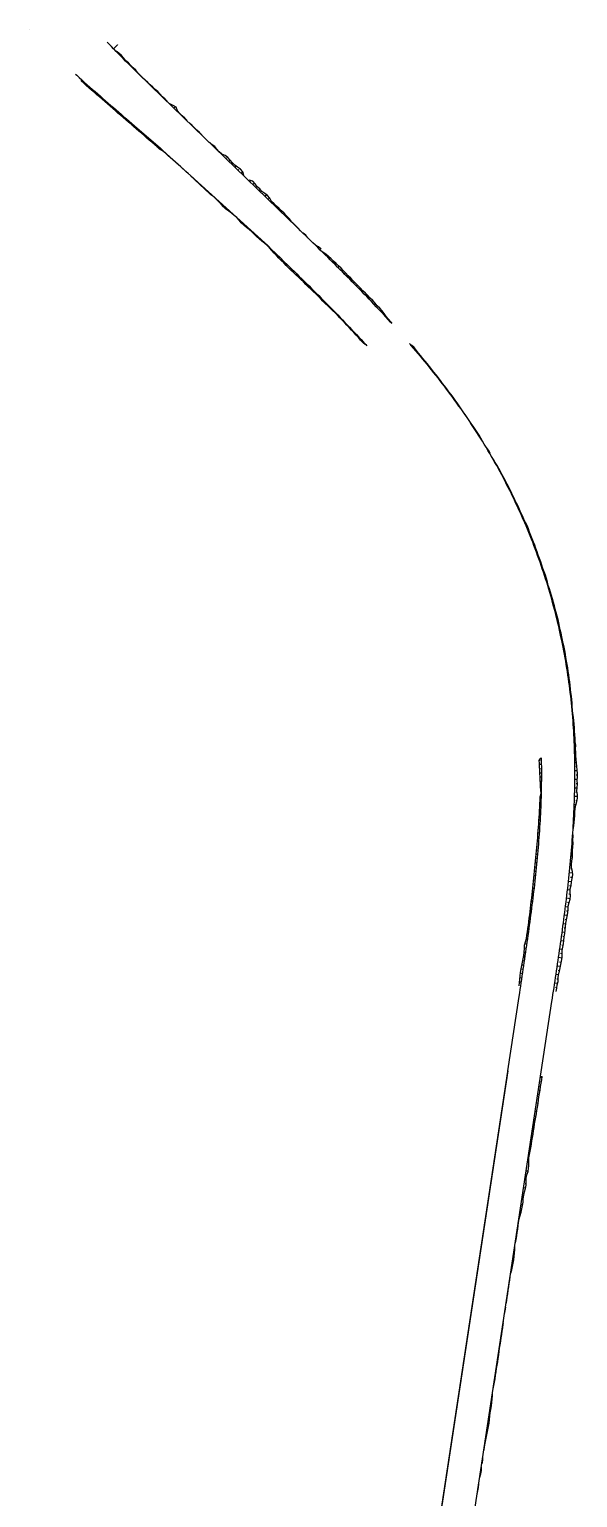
# Model space of a CAD drawing. Header units: metres. Extents: x 288738 to 324331, y 7399322 to 7465117.
# Drawn here: x 295948 to 296267, y 7457441 to 7458295 of the extents above; entities that cross this region are included whole.
import ezdxf

# ---------------------------------------------------------------- set-up
doc = ezdxf.new("R2010")
doc.units = ezdxf.units.M
doc.header["$LTSCALE"] = 10
for name, color, linetype in [('F-HZ-ATERRO-TALUDE', 110, 'Continuous'), ('F-HZ-MUROS', 210, 'Continuous'), ('F-HZ-PIANO-CORTE', 10, 'Continuous'), ('F-HZ-TALUDE', 2, 'Continuous')]:
    doc.layers.add(name, color=color, linetype=linetype)

msp = doc.modelspace()

# ---------------------------------------------------------------- linework, layer by layer
at = {"layer": 'F-HZ-ATERRO-TALUDE', "linetype": 'Continuous', "lineweight": -3}
for p, q in [((295997.248, 7458283.957), (295999.579, 7458286.229)), ((296030.61, 7458251.138), (296030.781, 7458251.315)), ((296032.342, 7458249.461), (296033.129, 7458250.274)), ((296033.997, 7458247.859), (296034.151, 7458248.018)), ((296035.767, 7458246.147), (296035.876, 7458246.261)), ((296037.562, 7458244.41), (296037.648, 7458244.498)), ((296039.357, 7458242.672), (296039.524, 7458242.844)), ((296053.727, 7458228.764), (296053.878, 7458228.92)), ((296055.516, 7458227.032), (296055.666, 7458227.187)), ((296057.303, 7458225.303), (296057.471, 7458225.476)), ((296059.092, 7458223.572), (296059.128, 7458223.609)), ((296060.84, 7458221.88), (296061.241, 7458222.294)), ((296062.582, 7458220.193), (296062.98, 7458220.604)), ((296064.364, 7458218.469), (296065.054, 7458219.182)), ((296066.155, 7458216.735), (296066.448, 7458217.038)), ((296067.948, 7458215.001), (296068.641, 7458215.717)), ((296069.721, 7458213.284), (296070.199, 7458213.778)), ((296071.492, 7458211.571), (296072.313, 7458212.419)), ((296076.609, 7458206.618), (296076.919, 7458206.939)), ((296078.302, 7458204.98), (296079.171, 7458205.878)), ((296080.079, 7458203.259), (296080.389, 7458203.579)), ((296081.872, 7458201.524), (296082.518, 7458202.192)), ((296083.659, 7458199.794), (296083.965, 7458200.11)), ((296085.432, 7458198.079), (296086.317, 7458198.993)), ((296087.207, 7458196.36), (296087.616, 7458196.783)), ((296088.942, 7458194.682), (296089.33, 7458195.084)), ((296090.737, 7458192.944), (296090.956, 7458193.17)), ((296092.533, 7458191.206), (296093.02, 7458191.71)), ((296094.327, 7458189.47), (296094.551, 7458189.701)), ((296096.121, 7458187.733), (296096.601, 7458188.229)), ((296097.912, 7458186), (296098.091, 7458186.185)), ((296099.707, 7458184.263), (296099.999, 7458184.565)), ((296108.669, 7458175.574), (296108.747, 7458175.654)), ((296115.797, 7458168.64), (296115.949, 7458168.796)), ((296229.806, 7457580.578), (296230.438, 7457580.482)), ((296230.18, 7457583.044), (296230.413, 7457583.008)), ((296230.554, 7457585.508), (296230.823, 7457585.467)), ((296228.682, 7457573.184), (296228.802, 7457573.165)), ((296229.056, 7457575.644), (296229.531, 7457575.572)), ((296229.431, 7457578.113), (296229.716, 7457578.069)), ((296224.93, 7457548.483), (296224.963, 7457548.477)), ((296225.305, 7457550.951), (296225.466, 7457550.927)), ((296216.673, 7457494.13), (296216.936, 7457494.09)), ((296217.048, 7457496.601), (296217.52, 7457496.529)), ((296217.423, 7457499.068), (296217.598, 7457499.042)), ((296217.797, 7457501.527), (296217.898, 7457501.512)), ((296215.548, 7457486.722), (296216.097, 7457486.639)), ((296215.923, 7457489.191), (296216.142, 7457489.158)), ((296216.298, 7457491.66), (296216.755, 7457491.59)), ((296214.047, 7457476.844), (296214.415, 7457476.788)), ((296214.422, 7457479.31), (296214.685, 7457479.27)), ((296214.797, 7457481.781), (296215.393, 7457481.69)), ((296215.172, 7457484.252), (296215.485, 7457484.205)), ((296212.922, 7457469.437), (296212.984, 7457469.427)), ((296213.297, 7457471.908), (296213.427, 7457471.889)), ((296213.672, 7457474.378), (296213.771, 7457474.363)), ((296211.796, 7457462.028), (296212.046, 7457461.99)), ((296212.171, 7457464.495), (296212.233, 7457464.485)), ((296209.168, 7457444.728), (296209.191, 7457444.725)), ((296209.544, 7457447.199), (296209.634, 7457447.186))]:
    msp.add_line(p, q, dxfattribs=at)
at = {"layer": 'F-HZ-MUROS', "linetype": 'Continuous', "lineweight": -3, "const_width": 0.5}
msp.add_lwpolyline([(296133.666, 7457077.554), (296226.621, 7457689.448)], dxfattribs=at)
at = {"layer": 'F-HZ-MUROS', "linetype": 'Continuous', "lineweight": -3}
msp.add_lwpolyline([(296133.962, 7457077.509), (296226.917, 7457689.403)], dxfattribs=at)
at = {"layer": 'F-HZ-PIANO-CORTE'}
for p, q in [((295948.205, 7458295.28, 663.112), (295948.17, 7458295.25, 663.081)), ((295948.205, 7458295.28), (295948.17, 7458295.25)), ((295999.128, 7458282.036), (295999.257, 7458282.162)), ((296001.025, 7458280.421), (296001.179, 7458280.574)), ((296002.631, 7458278.494), (296002.892, 7458278.755)), ((296004.493, 7458276.825), (296004.591, 7458276.924)), ((296006.159, 7458274.968), (296006.447, 7458275.258)), ((296008.041, 7458273.318), (296008.149, 7458273.427)), ((296009.712, 7458271.453), (296009.909, 7458271.652)), ((295979.219, 7458264.504), (295979.721, 7458264.996)), ((295979.219, 7458264.504), (295979.721, 7458264.996)), ((295981.076, 7458262.83), (295981.328, 7458263.079)), ((295981.076, 7458262.83), (295981.328, 7458263.079)), ((296011.54, 7458269.752), (296011.588, 7458269.8)), ((296013.278, 7458267.954), (296013.329, 7458268.007)), ((296015.087, 7458266.228), (296015.107, 7458266.249)), ((296016.855, 7458264.465), (296016.965, 7458264.577)), ((296018.723, 7458262.801), (296018.798, 7458262.878)), ((295982.967, 7458261.196), (295983.448, 7458261.672)), ((295982.967, 7458261.196), (295983.448, 7458261.672)), ((295984.867, 7458259.571), (295985.095, 7458259.798)), ((295984.867, 7458259.571), (295985.095, 7458259.798)), ((295986.768, 7458257.947), (295987.206, 7458258.387)), ((295986.768, 7458257.947), (295987.206, 7458258.387)), ((295988.651, 7458256.303), (295988.873, 7458256.527)), ((295988.651, 7458256.303), (295988.873, 7458256.527)), ((295990.552, 7458254.679), (295990.983, 7458255.115)), ((295990.552, 7458254.679), (295990.983, 7458255.115)), ((296020.441, 7458260.982), (296020.623, 7458261.17)), ((296022.374, 7458259.395), (296022.516, 7458259.541)), ((296024.009, 7458257.527), (296024.148, 7458257.67)), ((296025.839, 7458255.828), (296025.875, 7458255.866)), ((296027.597, 7458254.054), (296027.704, 7458254.165)), ((295992.428, 7458253.027), (295992.65, 7458253.252)), ((295992.428, 7458253.027), (295992.65, 7458253.252)), ((295994.353, 7458251.432), (295994.758, 7458251.845)), ((295994.353, 7458251.432), (295994.758, 7458251.845)), ((295996.216, 7458249.771), (295996.431, 7458249.991)), ((295996.216, 7458249.771), (295996.431, 7458249.991)), ((295998.085, 7458248.112), (295998.535, 7458248.574)), ((295998.085, 7458248.112), (295998.535, 7458248.574)), ((295999.959, 7458246.457), (296000.192, 7458246.697)), ((295999.959, 7458246.457), (296000.192, 7458246.697)), ((296001.866, 7458244.841), (296002.313, 7458245.302)), ((296001.866, 7458244.841), (296002.313, 7458245.302)), ((296003.741, 7458243.188), (296003.972, 7458243.427)), ((296003.741, 7458243.188), (296003.972, 7458243.427)), ((296005.633, 7458241.555), (296006.093, 7458242.03)), ((296005.633, 7458241.555), (296006.093, 7458242.03)), ((296007.527, 7458239.924), (296007.755, 7458240.159)), ((296007.527, 7458239.924), (296007.755, 7458240.159)), ((296009.397, 7458238.265), (296009.873, 7458238.757)), ((296009.397, 7458238.265), (296009.873, 7458238.757)), ((296011.285, 7458236.628), (296011.524, 7458236.874)), ((296011.285, 7458236.628), (296011.524, 7458236.874)), ((296041.966, 7458240.147), (296042.03, 7458240.214)), ((296043.797, 7458238.451), (296043.835, 7458238.49)), ((296013.181, 7458234.998), (296013.652, 7458235.485)), ((296013.181, 7458234.998), (296013.652, 7458235.485)), ((296015.072, 7458233.363), (296015.307, 7458233.606)), ((296015.072, 7458233.363), (296015.307, 7458233.606)), ((296016.947, 7458231.71), (296017.433, 7458232.212)), ((296016.947, 7458231.71), (296017.433, 7458232.212)), ((296018.867, 7458230.109), (296019.094, 7458230.343)), ((296018.867, 7458230.109), (296019.094, 7458230.343)), ((296020.768, 7458228.486), (296021.21, 7458228.942)), ((296020.768, 7458228.486), (296021.21, 7458228.942)), ((296045.555, 7458236.674), (296045.594, 7458236.714)), ((296047.403, 7458234.993), (296047.457, 7458235.049)), ((296022.635, 7458226.823), (296022.868, 7458227.064)), ((296022.635, 7458226.823), (296022.868, 7458227.064)), ((296024.597, 7458225.28), (296024.976, 7458225.672)), ((296024.597, 7458225.28), (296024.976, 7458225.672)), ((296026.651, 7458223.858), (296026.732, 7458223.942)), ((296026.651, 7458223.858), (296026.732, 7458223.942)), ((296028.55, 7458222.236), (296028.662, 7458222.352)), ((296028.55, 7458222.236), (296028.662, 7458222.352)), ((296030.385, 7458220.538), (296030.45, 7458220.605)), ((296030.385, 7458220.538), (296030.45, 7458220.605)), ((296032.265, 7458218.89), (296032.366, 7458218.995)), ((296032.265, 7458218.89), (296032.366, 7458218.995)), ((296034.138, 7458217.234), (296034.178, 7458217.275)), ((296034.138, 7458217.234), (296034.178, 7458217.275)), ((296036.038, 7458215.61), (296036.067, 7458215.64)), ((296036.038, 7458215.61), (296036.067, 7458215.64)), ((296043.363, 7458208.804), (296043.478, 7458208.922)), ((296043.363, 7458208.804), (296043.478, 7458208.922)), ((296045.198, 7458207.105), (296045.264, 7458207.174)), ((296045.198, 7458207.105), (296045.264, 7458207.174)), ((296047.015, 7458205.389), (296047.184, 7458205.563)), ((296047.015, 7458205.389), (296047.184, 7458205.563)), ((296048.837, 7458203.678), (296048.937, 7458203.781)), ((296048.837, 7458203.678), (296048.937, 7458203.781)), ((296050.698, 7458202.01), (296050.888, 7458202.206)), ((296050.698, 7458202.01), (296050.888, 7458202.206)), ((296052.482, 7458200.261), (296052.611, 7458200.394)), ((296052.482, 7458200.261), (296052.611, 7458200.394)), ((296054.374, 7458198.629), (296054.589, 7458198.851)), ((296054.374, 7458198.629), (296054.589, 7458198.851)), ((296056.292, 7458197.03), (296056.364, 7458197.104)), ((296056.292, 7458197.03), (296056.364, 7458197.104)), ((296058.106, 7458195.309), (296058.289, 7458195.498)), ((296058.106, 7458195.309), (296058.289, 7458195.498)), ((296059.885, 7458193.553), (296060.013, 7458193.686)), ((296059.885, 7458193.553), (296060.013, 7458193.686)), ((296061.543, 7458191.684), (296061.989, 7458192.144)), ((296061.543, 7458191.684), (296061.989, 7458192.144)), ((296063.457, 7458190.097), (296063.642, 7458190.288)), ((296063.457, 7458190.097), (296063.642, 7458190.288)), ((296065.445, 7458188.589), (296065.663, 7458188.814)), ((296065.445, 7458188.589), (296065.663, 7458188.814)), ((296067.382, 7458187.009), (296067.446, 7458187.074)), ((296067.382, 7458187.009), (296067.446, 7458187.074)), ((296069.276, 7458185.385), (296069.355, 7458185.467)), ((296069.276, 7458185.385), (296069.355, 7458185.467)), ((296070.906, 7458183.491), (296071.053, 7458183.643)), ((296070.906, 7458183.491), (296071.053, 7458183.643)), ((296072.667, 7458181.729), (296073.047, 7458182.121)), ((296072.667, 7458181.729), (296073.047, 7458182.121)), ((296074.532, 7458180.063), (296074.715, 7458180.253)), ((296074.532, 7458180.063), (296074.715, 7458180.253)), ((296076.466, 7458178.479), (296076.746, 7458178.769)), ((296076.466, 7458178.479), (296076.746, 7458178.769)), ((296103.036, 7458181.038), (296103.201, 7458181.208)), ((296104.851, 7458179.328), (296104.875, 7458179.354)), ((296078.357, 7458176.845), (296078.477, 7458176.968)), ((296078.357, 7458176.845), (296078.477, 7458176.968)), ((296080.138, 7458175.094), (296080.447, 7458175.413)), ((296080.138, 7458175.094), (296080.447, 7458175.413)), ((296081.98, 7458173.407), (296082.139, 7458173.571)), ((296083.902, 7458171.807), (296084.147, 7458172.06)), ((296083.902, 7458171.807), (296084.147, 7458172.06)), ((296085.804, 7458170.186), (296085.896, 7458170.281)), ((296085.804, 7458170.186), (296085.896, 7458170.281)), ((296087.626, 7458168.475), (296087.797, 7458168.652)), ((296087.626, 7458168.475), (296087.797, 7458168.652)), ((296112.008, 7458172.345), (296112.016, 7458172.353)), ((296089.349, 7458166.664), (296089.47, 7458166.79)), ((296089.349, 7458166.664), (296089.47, 7458166.79)), ((296091.025, 7458164.809), (296091.383, 7458165.179)), ((296091.025, 7458164.809), (296091.383, 7458165.179)), ((296092.694, 7458162.949), (296092.934, 7458163.196)), ((296092.694, 7458162.949), (296092.934, 7458163.196)), ((296094.41, 7458161.131), (296094.967, 7458161.705)), ((296094.41, 7458161.131), (296094.967, 7458161.705)), ((296119.215, 7458165.418), (296119.275, 7458165.479)), ((296120.916, 7458163.628), (296121.288, 7458164.006)), ((296122.937, 7458162.128), (296123.182, 7458162.376)), ((296124.468, 7458160.127), (296125.018, 7458160.684)), ((296096.229, 7458159.417), (296096.494, 7458159.691)), ((296096.229, 7458159.417), (296096.494, 7458159.691)), ((296098, 7458157.655), (296098.551, 7458158.221)), ((296098, 7458157.655), (296098.551, 7458158.221)), ((296099.733, 7458155.859), (296100.036, 7458156.17)), ((296099.733, 7458155.859), (296100.036, 7458156.17)), ((296101.531, 7458154.123), (296102.128, 7458154.735)), ((296101.531, 7458154.123), (296102.128, 7458154.735)), ((296103.413, 7458152.481), (296103.662, 7458152.736)), ((296103.413, 7458152.481), (296103.662, 7458152.736)), ((296126.548, 7458158.679), (296126.854, 7458158.988)), ((296128.012, 7458156.609), (296128.629, 7458157.229)), ((296130.109, 7458155.176), (296130.439, 7458155.506)), ((296131.545, 7458153.079), (296132.159, 7458153.692)), ((296133.585, 7458151.586), (296133.863, 7458151.863)), ((296105.205, 7458150.738), (296105.698, 7458151.241)), ((296105.205, 7458150.738), (296105.698, 7458151.241)), ((296107.016, 7458149.015), (296107.249, 7458149.252)), ((296107.016, 7458149.015), (296107.249, 7458149.252)), ((296108.755, 7458147.222), (296109.262, 7458147.736)), ((296108.755, 7458147.222), (296109.262, 7458147.736)), ((296110.512, 7458145.444), (296110.776, 7458145.712)), ((296110.512, 7458145.444), (296110.776, 7458145.712)), ((296112.389, 7458143.793), (296112.814, 7458144.222)), ((296112.389, 7458143.793), (296112.814, 7458144.222)), ((296135.064, 7458149.538), (296135.662, 7458150.13)), ((296137.099, 7458148.041), (296137.38, 7458148.318)), ((296138.568, 7458145.983), (296139.159, 7458146.563)), ((296140.599, 7458144.475), (296140.883, 7458144.752)), ((296142.056, 7458142.407), (296142.647, 7458142.981)), ((296114.252, 7458142.128), (296114.418, 7458142.295)), ((296114.252, 7458142.128), (296114.418, 7458142.295)), ((296116.039, 7458140.38), (296116.354, 7458140.695)), ((296116.039, 7458140.38), (296116.354, 7458140.695)), ((296117.739, 7458138.548), (296117.93, 7458138.737)), ((296117.739, 7458138.548), (296117.93, 7458138.737)), ((296119.494, 7458136.768), (296119.883, 7458137.155)), ((296119.494, 7458136.768), (296119.883, 7458137.155)), ((296121.328, 7458135.069), (296121.485, 7458135.224)), ((296121.328, 7458135.069), (296121.485, 7458135.224)), ((296144.123, 7458140.933), (296144.454, 7458141.253)), ((296145.521, 7458138.816), (296146.192, 7458139.46)), ((296147.595, 7458137.346), (296147.944, 7458137.678)), ((296148.967, 7458135.204), (296149.655, 7458135.857)), ((296123.121, 7458133.328), (296123.396, 7458133.598)), ((296123.121, 7458133.328), (296123.396, 7458133.598)), ((296124.901, 7458131.573), (296125.024, 7458131.693)), ((296124.901, 7458131.573), (296125.024, 7458131.693)), ((296126.69, 7458129.827), (296126.894, 7458130.025)), ((296126.69, 7458129.827), (296126.894, 7458130.025)), ((296128.448, 7458128.049), (296128.542, 7458128.14)), ((296128.448, 7458128.049), (296128.542, 7458128.14)), ((296130.213, 7458126.279), (296130.373, 7458126.433)), ((296130.213, 7458126.279), (296130.373, 7458126.433)), ((296151, 7458133.694), (296151.32, 7458133.996)), ((296152.386, 7458131.575), (296153.021, 7458132.17)), ((296154.322, 7458129.979), (296154.559, 7458130.2)), ((296155.771, 7458127.94), (296156.029, 7458128.179)), ((296157.572, 7458126.203), (296157.68, 7458126.303)), ((296131.937, 7458124.468), (296132.021, 7458124.548)), ((296131.937, 7458124.468), (296132.021, 7458124.548)), ((296133.638, 7458122.636), (296133.833, 7458122.821)), ((296133.638, 7458122.636), (296133.833, 7458122.821)), ((296135.345, 7458120.809), (296135.449, 7458120.908)), ((296135.345, 7458120.809), (296135.449, 7458120.908)), ((296137.078, 7458119.007), (296137.27, 7458119.188)), ((296137.078, 7458119.007), (296137.27, 7458119.188)), ((296138.746, 7458117.145), (296138.862, 7458117.254)), ((296138.746, 7458117.145), (296138.862, 7458117.254)), ((296140.399, 7458115.27), (296140.682, 7458115.533)), ((296140.399, 7458115.27), (296140.682, 7458115.533)), ((296142.079, 7458113.42), (296142.228, 7458113.558)), ((296142.079, 7458113.42), (296142.228, 7458113.558)), ((296171.617, 7458110.164), (296171.976, 7458110.472)), ((296173.382, 7458108.403), (296173.534, 7458108.533)), ((296174.841, 7458106.366), (296175.098, 7458106.582)), ((296176.542, 7458104.534), (296176.64, 7458104.616)), ((296178.038, 7458102.532), (296178.212, 7458102.676)), ((296179.747, 7458100.704), (296179.87, 7458100.805)), ((296181.2, 7458098.666), (296181.423, 7458098.846)), ((296182.868, 7458096.801), (296182.97, 7458096.883)), ((296184.322, 7458094.766), (296184.494, 7458094.902)), ((296185.964, 7458092.878), (296186.06, 7458092.953)), ((296187.405, 7458090.833), (296187.587, 7458090.974)), ((296188.995, 7458088.906), (296189.062, 7458088.957)), ((296190.441, 7458086.868), (296190.618, 7458087.002)), ((296192.029, 7458084.935), (296192.113, 7458084.998)), ((296193.437, 7458082.868), (296193.601, 7458082.99)), ((296195.004, 7458080.918), (296195.09, 7458080.981)), ((296196.386, 7458078.835), (296196.592, 7458078.984)), ((296197.936, 7458076.871), (296198.028, 7458076.937)), ((296199.291, 7458074.769), (296199.442, 7458074.875)), ((296200.789, 7458072.767), (296200.854, 7458072.812)), ((296202.144, 7458070.666), (296202.268, 7458070.751)), ((296203.618, 7458068.645), (296203.683, 7458068.69)), ((296204.946, 7458066.528), (296205.025, 7458066.581)), ((296206.369, 7458064.474), (296206.41, 7458064.501)), ((296207.695, 7458062.356), (296207.841, 7458062.451)), ((296209.139, 7458060.314), (296209.23, 7458060.372)), ((296210.387, 7458058.147), (296210.589, 7458058.275)), ((296211.77, 7458056.068), (296211.831, 7458056.106)), ((296213.02, 7458053.905), (296213.049, 7458053.923)), ((296214.937, 7458050.727), (296215.077, 7458050.81)), ((296218.11, 7458045.301), (296218.227, 7458045.369)), ((296219.442, 7458043.186), (296219.539, 7458043.241)), ((296220.562, 7458040.952), (296220.852, 7458041.113)), ((296221.927, 7458038.853), (296222.089, 7458038.941)), ((296222.954, 7458036.57), (296223.214, 7458036.709)), ((296224.273, 7458034.443), (296224.418, 7458034.52)), ((296225.285, 7458032.154), (296225.535, 7458032.284)), ((296226.582, 7458030.013), (296226.736, 7458030.091)), ((296227.554, 7458027.706), (296227.908, 7458027.884)), ((296228.8, 7458025.539), (296228.935, 7458025.606)), ((296229.762, 7458023.231), (296230.075, 7458023.383)), ((296230.973, 7458021.043), (296231.105, 7458021.106)), ((296231.904, 7458018.724), (296232.229, 7458018.875)), ((296233.09, 7458016.52), (296233.226, 7458016.583)), ((296233.988, 7458014.185), (296234.278, 7458014.315)), ((296235.169, 7458011.976), (296235.333, 7458012.049)), ((296236.007, 7458009.617), (296236.372, 7458009.775)), ((296237.251, 7458007.444), (296237.514, 7458007.555)), ((296237.954, 7458005.043), (296238.593, 7458005.309)), ((296239.118, 7458002.836), (296239.332, 7458002.924)), ((296239.84, 7458000.435), (296240.267, 7458000.606)), ((296240.974, 7457998.198), (296241.186, 7457998.282)), ((296241.667, 7457995.788), (296242.095, 7457995.953)), ((296242.768, 7457993.535), (296242.979, 7457993.614)), ((296243.431, 7457991.118), (296243.773, 7457991.244)), ((296244.467, 7457988.837), (296244.647, 7457988.902)), ((296245.127, 7457986.422), (296245.545, 7457986.569)), ((296246.154, 7457984.135), (296246.355, 7457984.204)), ((296246.761, 7457981.702), (296247.159, 7457981.837)), ((296247.73, 7457979.395), (296247.908, 7457979.453)), ((296248.323, 7457976.974), (296248.89, 7457977.156)), ((296249.337, 7457974.68), (296249.594, 7457974.761)), ((296249.821, 7457972.22), (296250.179, 7457972.331)), ((296250.749, 7457969.894), (296250.951, 7457969.955)), ((296251.256, 7457967.439), (296251.672, 7457967.561)), ((296252.17, 7457965.104), (296252.392, 7457965.167)), ((296252.623, 7457962.638), (296253.113, 7457962.774)), ((296253.515, 7457960.293), (296253.747, 7457960.356)), ((296253.925, 7457957.818), (296254.419, 7457957.948)), ((296254.8, 7457955.465), (296255.051, 7457955.529)), ((296255.158, 7457952.982), (296255.682, 7457953.112)), ((296256.058, 7457950.633), (296256.367, 7457950.708)), ((296256.323, 7457948.136), (296256.827, 7457948.253)), ((296257.114, 7457945.756), (296257.347, 7457945.809)), ((296257.422, 7457943.268), (296257.937, 7457943.38)), ((296258.179, 7457940.877), (296258.412, 7457940.926)), ((296258.453, 7457938.383), (296258.911, 7457938.476)), ((296259.228, 7457935.994), (296259.511, 7457936.05)), ((296259.417, 7457933.488), (296259.961, 7457933.591)), ((296260.132, 7457931.081), (296260.391, 7457931.129)), ((296260.312, 7457928.577), (296260.794, 7457928.661)), ((296260.996, 7457926.161), (296261.258, 7457926.205)), ((296261.14, 7457923.654), (296261.689, 7457923.743)), ((296261.762, 7457921.226), (296261.997, 7457921.262)), ((296261.898, 7457918.721), (296262.369, 7457918.79)), ((296262.495, 7457916.284), (296262.739, 7457916.318)), ((296262.589, 7457913.777), (296263.006, 7457913.832)), ((296263.1, 7457911.325), (296263.29, 7457911.349)), ((296263.21, 7457908.822), (296263.604, 7457908.869)), ((296263.691, 7457906.363), (296263.888, 7457906.385)), ((296263.763, 7457903.858), (296264.139, 7457903.898)), ((296264.17, 7457901.39), (296264.325, 7457901.405)), ((296264.247, 7457898.888), (296264.508, 7457898.911)), ((296264.625, 7457896.415), (296264.787, 7457896.428)), ((296264.661, 7457893.916), (296265.116, 7457893.95)), ((296265.01, 7457888.936), (296265.547, 7457888.969)), ((296265.087, 7457891.443), (296265.332, 7457891.46)), ((296265.292, 7457883.952), (296265.831, 7457883.979)), ((296265.397, 7457886.458), (296265.635, 7457886.472)), ((296265.514, 7457878.969), (296266.258, 7457878.998)), ((296265.716, 7457881.473), (296266.021, 7457881.487)), ((296245.047, 7457870.176), (296245.651, 7457870.187)), ((296265.673, 7457873.991), (296266.345, 7457874.008)), ((296265.891, 7457876.493), (296266.181, 7457876.503)), ((296266.141, 7457871.508), (296266.551, 7457871.517)), ((296245.273, 7457867.824), (296246.286, 7457867.837)), ((296245.362, 7457865.326), (296245.837, 7457865.329)), ((296245.457, 7457862.828), (296246.32, 7457862.829)), ((296265.776, 7457869.009), (296266.731, 7457869.023)), ((296265.823, 7457864.042), (296267.196, 7457864.047)), ((296266.359, 7457866.525), (296266.91, 7457866.53)), ((296266.575, 7457861.552), (296267.325, 7457861.551)), ((296245.581, 7457860.331), (296245.951, 7457860.329)), ((296245.658, 7457857.832), (296246.297, 7457857.826)), ((296245.734, 7457855.334), (296246, 7457855.33)), ((296245.964, 7457852.849), (296246.218, 7457852.844)), ((296265.753, 7457854.088), (296267.162, 7457854.063)), ((296265.814, 7457859.063), (296267.283, 7457859.053)), ((296266.557, 7457856.565), (296267.323, 7457856.555)), ((296245.472, 7457845.417), (296245.738, 7457845.407)), ((296245.629, 7457847.912), (296246.087, 7457847.897)), ((296246.081, 7457850.365), (296246.123, 7457850.363)), ((296265.479, 7457844.271), (296266.455, 7457844.234)), ((296265.64, 7457849.154), (296267.366, 7457849.106)), ((296266.34, 7457846.67), (296267.115, 7457846.645)), ((296266.375, 7457851.598), (296267.047, 7457851.582)), ((296244.942, 7457835.432), (296245.24, 7457835.415)), ((296245.086, 7457837.928), (296245.67, 7457837.898)), ((296245.245, 7457840.422), (296245.521, 7457840.41)), ((296245.356, 7457842.92), (296245.903, 7457842.897)), ((296265.266, 7457839.308), (296265.829, 7457839.281)), ((296265.408, 7457836.802), (296265.674, 7457836.788)), ((296265.712, 7457841.784), (296266.045, 7457841.77)), ((296244.387, 7457827.953), (296245.063, 7457827.906)), ((296244.578, 7457830.446), (296244.906, 7457830.424)), ((296244.74, 7457832.94), (296245.389, 7457832.901)), ((296264.638, 7457826.855), (296264.733, 7457826.848)), ((296264.709, 7457829.351), (296264.783, 7457829.346)), ((296265.004, 7457831.826), (296265.143, 7457831.817)), ((296265.01, 7457834.323), (296265.443, 7457834.299)), ((296243.765, 7457820.479), (296244.131, 7457820.449)), ((296243.983, 7457822.97), (296244.695, 7457822.914)), ((296244.208, 7457825.46), (296244.548, 7457825.435)), ((296263.984, 7457819.424), (296264.534, 7457819.379)), ((296264.366, 7457824.375), (296264.714, 7457824.35)), ((296264.504, 7457821.881), (296264.827, 7457821.856)), ((296242.799, 7457810.527), (296243.2, 7457810.488)), ((296243.045, 7457813.015), (296243.837, 7457812.94)), ((296243.301, 7457815.501), (296243.685, 7457815.467)), ((296243.514, 7457817.992), (296244.285, 7457817.926)), ((296263.561, 7457814.46), (296264.462, 7457814.38)), ((296263.759, 7457811.941), (296264.182, 7457811.902)), ((296264.137, 7457816.91), (296264.496, 7457816.879)), ((296242.097, 7457803.06), (296242.836, 7457802.981)), ((296242.315, 7457805.551), (296242.708, 7457805.51)), ((296242.535, 7457808.041), (296243.354, 7457807.958)), ((296262.62, 7457804.661), (296264.444, 7457804.474)), ((296263.101, 7457809.495), (296263.894, 7457809.419)), ((296263.347, 7457802.111), (296264.328, 7457802.007)), ((296263.43, 7457806.988), (296263.999, 7457806.931)), ((296241.088, 7457793.112), (296241.709, 7457793.038)), ((296241.324, 7457795.6), (296241.663, 7457795.561)), ((296241.57, 7457798.088), (296242.287, 7457798.007)), ((296241.832, 7457800.574), (296242.199, 7457800.534)), ((296261.554, 7457794.83), (296263.01, 7457794.664)), ((296262.102, 7457799.742), (296263.865, 7457799.55)), ((296262.697, 7457797.171), (296263.563, 7457797.074)), ((296240.196, 7457785.671), (296240.495, 7457785.633)), ((296240.423, 7457788.159), (296241.105, 7457788.074)), ((296240.823, 7457790.626), (296241.117, 7457790.59)), ((296260.383, 7457785.057), (296261.978, 7457784.858)), ((296260.982, 7457789.952), (296263.183, 7457789.688)), ((296261.594, 7457787.406), (296262.5, 7457787.295)), ((296262.229, 7457792.286), (296263.186, 7457792.174)), ((296238.933, 7457775.754), (296239.212, 7457775.717)), ((296239.205, 7457778.239), (296239.824, 7457778.157)), ((296239.614, 7457780.705), (296239.884, 7457780.669)), ((296239.912, 7457783.187), (296240.476, 7457783.114)), ((296259.75, 7457780.112), (296261.477, 7457779.888)), ((296260.235, 7457777.533), (296261.043, 7457777.427)), ((296260.941, 7457782.477), (296261.811, 7457782.366)), ((296237.88, 7457768.33), (296238.464, 7457768.248)), ((296238.229, 7457770.805), (296238.52, 7457770.765)), ((296238.619, 7457773.275), (296239.153, 7457773.201)), ((296258.426, 7457770.223), (296260.009, 7457770.005)), ((296258.883, 7457767.638), (296259.681, 7457767.527)), ((296259.097, 7457775.17), (296260.571, 7457774.973)), ((296259.536, 7457772.592), (296260.308, 7457772.487)), ((296236.319, 7457758.488), (296237.046, 7457758.382)), ((296236.482, 7457760.983), (296236.944, 7457760.916)), ((296236.827, 7457763.448), (296237.761, 7457763.313)), ((296237.45, 7457765.869), (296237.781, 7457765.822)), ((296257.035, 7457760.336), (296258.564, 7457760.116)), ((296257.739, 7457765.276), (296259.303, 7457765.056)), ((296258.205, 7457762.689), (296259.021, 7457762.573)), ((296234.965, 7457751.115), (296235.457, 7457751.041)), ((296235.475, 7457753.562), (296236.318, 7457753.437)), ((296235.95, 7457756.016), (296236.316, 7457755.962)), ((296255.59, 7457750.494), (296257.394, 7457750.226)), ((296256.322, 7457755.43), (296258.341, 7457755.135)), ((296256.933, 7457752.816), (296257.908, 7457752.673)), ((296257.536, 7457757.757), (296258.391, 7457757.633)), ((296233.861, 7457743.702), (296234.837, 7457743.554)), ((296234.166, 7457746.182), (296234.688, 7457746.103)), ((296234.49, 7457748.66), (296235.581, 7457748.497)), ((296254.853, 7457745.56), (296256.367, 7457745.333)), ((296255.305, 7457742.969), (296256.126, 7457742.845)), ((296256.044, 7457747.905), (296256.865, 7457747.783)), ((296233.659, 7457741.21), (296234.061, 7457741.149)), ((296254.113, 7457740.629), (296255.769, 7457740.379)), ((296254.539, 7457738.042), (296255.338, 7457737.921)), ((296245.759, 7457685.592), (296246.671, 7457685.453)), ((296245.854, 7457683.049), (296246.325, 7457682.977)), ((296245.86, 7457686.258), (296246.762, 7457686.121)), ((296244.257, 7457675.707), (296245.079, 7457675.582)), ((296244.29, 7457673.173), (296244.699, 7457673.111)), ((296245.008, 7457680.649), (296245.929, 7457680.509)), ((296245.069, 7457678.111), (296245.505, 7457678.045)), ((296242.755, 7457665.822), (296243.617, 7457665.691)), ((296243.506, 7457670.764), (296244.39, 7457670.63)), ((296243.586, 7457668.224), (296244.042, 7457668.155)), ((296241.988, 7457658.354), (296242.346, 7457658.3)), ((296242.005, 7457660.88), (296242.749, 7457660.767)), ((296242.781, 7457663.29), (296243.182, 7457663.229)), ((296240.424, 7457648.48), (296240.72, 7457648.435)), ((296240.503, 7457650.994), (296241.197, 7457650.889)), ((296241.242, 7457653.41), (296241.607, 7457653.355)), ((296241.254, 7457655.937), (296241.987, 7457655.826)), ((296239.002, 7457641.116), (296239.416, 7457641.053)), ((296239.619, 7457643.549), (296239.86, 7457643.513)), ((296239.752, 7457646.055), (296240.355, 7457645.963)), ((296237.507, 7457631.271), (296238.598, 7457631.105)), ((296238.254, 7457636.191), (296239.009, 7457636.076)), ((296238.405, 7457633.657), (296238.929, 7457633.578)), ((296238.86, 7457638.61), (296239.093, 7457638.575)), ((296236.761, 7457626.367), (296237.432, 7457626.265)), ((296236.915, 7457623.848), (296237.438, 7457623.768)), ((296237.494, 7457628.778), (296237.852, 7457628.723)), ((296235.272, 7457616.56), (296235.977, 7457616.453)), ((296235.308, 7457614.034), (296235.72, 7457613.972)), ((296236.02, 7457621.486), (296237.119, 7457621.319)), ((296236.077, 7457618.96), (296236.508, 7457618.895)), ((296233.774, 7457606.703), (296234.367, 7457606.613)), ((296234.524, 7457611.636), (296235.386, 7457611.505)), ((296234.552, 7457609.104), (296234.956, 7457609.043)), ((296232.276, 7457596.843), (296232.492, 7457596.81)), ((296232.739, 7457599.301), (296232.825, 7457599.288)), ((296233.027, 7457601.785), (296233.166, 7457601.764)), ((296233.561, 7457604.223), (296233.721, 7457604.198)), ((296231.207, 7457589.423), (296231.263, 7457589.414)), ((296231.525, 7457591.9), (296231.75, 7457591.866)), ((296232.011, 7457594.355), (296232.12, 7457594.338)), ((296227.021, 7457562.245), (296227.099, 7457562.233)), ((296227.437, 7457564.71), (296227.478, 7457564.704)), ((296227.771, 7457567.187), (296227.811, 7457567.181)), ((296225.938, 7457554.825), (296225.982, 7457554.818)), ((296226.27, 7457557.302), (296226.4, 7457557.282)), ((296226.698, 7457559.766), (296226.751, 7457559.758)), ((296224.407, 7457544.943), (296224.422, 7457544.941)), ((296223.266, 7457537.533), (296223.477, 7457537.501)), ((296223.729, 7457539.991), (296223.817, 7457539.978)), ((296224.017, 7457542.475), (296224.107, 7457542.461)), ((296222.243, 7457530.103), (296222.346, 7457530.087)), ((296222.516, 7457532.59), (296222.707, 7457532.561)), ((296222.989, 7457535.047), (296223.087, 7457535.032)), ((296220.771, 7457520.212), (296220.904, 7457520.192)), ((296221.014, 7457522.704), (296221.271, 7457522.665)), ((296221.501, 7457525.159), (296221.612, 7457525.142)), ((296221.765, 7457527.647), (296221.952, 7457527.618)), ((296219.512, 7457512.818), (296219.738, 7457512.784)), ((296220.002, 7457515.272), (296220.117, 7457515.255)), ((296220.263, 7457517.761), (296220.512, 7457517.723)), ((296218.439, 7457505.396), (296218.493, 7457505.388)), ((296218.761, 7457507.875), (296218.94, 7457507.848)), ((296219.243, 7457510.33), (296219.35, 7457510.314)), ((296210.148, 7457451.06), (296210.166, 7457451.058)), ((296210.505, 7457453.528), (296210.712, 7457453.497)), ((296211.082, 7457455.96), (296211.284, 7457455.929)), ((296211.252, 7457458.448), (296211.495, 7457458.411))]:
    msp.add_line(p, q, dxfattribs=at)
at = {"layer": 'F-HZ-TALUDE', "linetype": 'Continuous', "lineweight": -3}
for p, q in [((295999.613, 7458286.138), (295999.579, 7458286.229)), ((296040.786, 7458211.303), (296039.31, 7458212.654)), ((296113.281, 7458171.132), (296111.838, 7458172.525)), ((296159.141, 7458124.272), (296158.45, 7458125.028))]:
    msp.add_line(p, q, dxfattribs=at)
at = {"layer": 'F-HZ-TALUDE', "linetype": 'Continuous', "lineweight": -3, "flags": 128}
for points in [[(296159.176, 7458124.233), (296159.14, 7458124.272), (296158.45, 7458125.028), (296157.079, 7458126.522), (296155.704, 7458128.012), (296154.326, 7458129.497), (296152.945, 7458130.979), (296151.561, 7458132.457), (296150.173, 7458133.93), (296148.782, 7458135.4), (296147.388, 7458136.866), (296145.99, 7458138.328), (296144.59, 7458139.786), (296143.187, 7458141.24), (296141.781, 7458142.691), (296140.372, 7458144.139), (296138.961, 7458145.583), (296137.548, 7458147.023), (296136.131, 7458148.46), (296134.713, 7458149.893), (296133.292, 7458151.324), (296131.87, 7458152.753), (296130.447, 7458154.179), (296129.022, 7458155.603), (296127.596, 7458157.024), (296126.168, 7458158.443), (296124.739, 7458159.859), (296123.308, 7458161.273), (296121.876, 7458162.684), (296120.442, 7458164.094), (296119.008, 7458165.501), (296117.573, 7458166.906), (296116.136, 7458168.309), (296114.698, 7458169.71), (296113.26, 7458171.11), (296111.822, 7458172.509), (296110.384, 7458173.907), (296108.947, 7458175.304), (296107.509, 7458176.7), (296106.071, 7458178.095), (296104.634, 7458179.49), (296103.197, 7458180.883), (296101.759, 7458182.276), (296100.322, 7458183.668), (296098.885, 7458185.059), (296025.591, 7458255.995), (296024.154, 7458257.386), (296022.719, 7458258.776), (296021.285, 7458260.165), (296019.852, 7458261.554), (296018.421, 7458262.942), (296016.992, 7458264.331), (296015.565, 7458265.72), (296014.141, 7458267.11), (296012.72, 7458268.5), (296011.301, 7458269.891), (296009.885, 7458271.283), (296008.472, 7458272.676), (296007.063, 7458274.071), (296005.657, 7458275.467), (296004.255, 7458276.866), (296002.857, 7458278.266), (296001.464, 7458279.669), (296000.075, 7458281.074), (295998.69, 7458282.482), (295997.311, 7458283.892), (295997.248, 7458283.957), (295995.936, 7458285.306), (295994.566, 7458286.723), (295993.571, 7458287.759)], [(296028.535, 7458253.285), (296027.161, 7458254.741), (296025.653, 7458256.06), (296024.271, 7458257.506), (296023.054, 7458259.121), (296021.471, 7458260.357), (296020.03, 7458261.738), (296018.567, 7458263.092), (296017.109, 7458264.451), (296015.605, 7458265.76), (296014.185, 7458267.154), (296012.776, 7458268.557), (296011.402, 7458269.994), (296010.08, 7458271.481), (296008.678, 7458272.885), (296007.294, 7458274.304), (296005.977, 7458275.788), (296004.439, 7458277.049), (296003.107, 7458278.515), (296001.786, 7458279.988), (296000.365, 7458281.36), (295998.743, 7458282.534)], [(295975.137, 7458269.174), (295975.758, 7458268.601), (295977.273, 7458267.213), (295978.723, 7458265.895), (295978.793, 7458265.832), (295980.316, 7458264.46), (295981.842, 7458263.095), (295983.373, 7458261.738), (295984.906, 7458260.389), (295986.444, 7458259.048), (295987.984, 7458257.713), (295989.522, 7458256.381), (295991.058, 7458255.05), (295992.592, 7458253.721), (295994.124, 7458252.394), (295995.654, 7458251.069), (295997.183, 7458249.745), (295998.709, 7458248.423), (296000.234, 7458247.103), (296001.757, 7458245.784), (296003.278, 7458244.467), (296004.798, 7458243.151), (296006.316, 7458241.836), (296007.833, 7458240.523), (296009.347, 7458239.212), (296024.492, 7458226.101), (296025.99, 7458224.774), (296085.296, 7458171.018), (296086.76, 7458169.656), (296089.633, 7458166.875), (296091.068, 7458165.485), (296092.502, 7458164.095), (296093.936, 7458162.705), (296096.799, 7458159.926), (296098.229, 7458158.535), (296099.657, 7458157.144), (296101.085, 7458155.754), (296102.51, 7458154.362), (296103.934, 7458152.97), (296105.356, 7458151.576), (296106.776, 7458150.182), (296108.196, 7458148.789), (296109.611, 7458147.391), (296111.025, 7458145.994), (296112.437, 7458144.596), (296113.846, 7458143.196), (296115.254, 7458141.796), (296116.658, 7458140.392), (296118.06, 7458138.988), (296119.46, 7458137.583), (296120.855, 7458136.173), (296122.249, 7458134.764), (296123.639, 7458133.352), (296125.025, 7458131.938), (296126.411, 7458130.523), (296127.789, 7458129.103), (296129.167, 7458127.683), (296130.541, 7458126.259), (296131.909, 7458124.832), (296133.278, 7458123.406), (296134.638, 7458121.972), (296135.996, 7458120.539), (296137.351, 7458119.103), (296138.699, 7458117.661), (296140.046, 7458116.22), (296141.386, 7458114.772), (296142.722, 7458113.322), (296144.056, 7458111.871), (296144.722, 7458111.138)], [(296040.107, 7458242.236), (296038.722, 7458243.68), (296037.248, 7458245.033), (296035.756, 7458246.368), (296034.421, 7458247.863), (296033.648, 7458249.941), (296031.931, 7458251.043), (296030.004, 7458251.928)], [(296048.67, 7458233.828), (296047.26, 7458235.247), (296045.749, 7458236.561), (296044.324, 7458237.965), (296042.958, 7458239.43), (296041.428, 7458240.724)], [(296073.124, 7458210.206), (296072.387, 7458212.32), (296071.178, 7458213.947), (296069.469, 7458215.057), (296067.898, 7458216.31), (296066.403, 7458217.641), (296065.08, 7458219.15), (296063.808, 7458220.712), (296062.151, 7458221.875), (296060.225, 7458222.761), (296058.686, 7458224.046), (296057.385, 7458225.578), (296056.094, 7458227.12), (296054.517, 7458228.366), (296053.003, 7458229.677)], [(296100.573, 7458183.927), (296099.232, 7458185.417), (296097.81, 7458186.824), (296096.5, 7458188.346), (296095.008, 7458189.68), (296093.648, 7458191.151), (296092.153, 7458192.482), (296090.691, 7458193.848), (296089.21, 7458195.193), (296088.181, 7458197.006), (296086.933, 7458198.592), (296085.225, 7458199.703), (296083.619, 7458200.919), (296082.306, 7458202.438), (296080.804, 7458203.762), (296079.576, 7458205.37), (296078.319, 7458206.946), (296076.141, 7458207.572)], [(296106.098, 7458178.122), (296104.687, 7458179.544), (296103.363, 7458181.056), (296101.903, 7458182.424)], [(296110.41, 7458173.933), (296109.132, 7458175.495), (296107.542, 7458176.734)], [(296118.058, 7458167.403), (296116.516, 7458168.698), (296114.758, 7458169.772)], [(296159.16, 7458124.29), (296158.58, 7458125.147), (296157.329, 7458126.752), (296155.963, 7458128.251), (296154.776, 7458129.915), (296153.542, 7458131.537), (296152.252, 7458133.106), (296150.784, 7458134.508), (296149.481, 7458136.064), (296148.09, 7458137.536), (296146.642, 7458138.953), (296145.298, 7458140.468), (296143.815, 7458141.848), (296142.363, 7458143.256), (296140.939, 7458144.692), (296139.551, 7458146.16), (296138.142, 7458147.608), (296136.664, 7458148.986), (296135.332, 7458150.507), (296133.848, 7458151.877), (296132.474, 7458153.355), (296131.096, 7458154.828), (296129.693, 7458156.275), (296128.19, 7458157.622), (296126.782, 7458159.062), (296125.289, 7458160.416), (296123.858, 7458161.831), (296122.284, 7458163.099), (296120.797, 7458164.454), (296119.101, 7458165.596)], [(296185.6, 7457289.584), (296252.468, 7457729.758), (296252.768, 7457731.736), (296253.068, 7457733.714), (296253.368, 7457735.692), (296253.667, 7457737.672), (296253.966, 7457739.652), (296254.264, 7457741.633), (296254.561, 7457743.615), (296254.859, 7457745.597), (296255.155, 7457747.581), (296255.452, 7457749.565), (296255.747, 7457751.55), (296256.042, 7457753.535), (296256.335, 7457755.522), (296256.626, 7457757.509), (296256.914, 7457759.498), (296257.2, 7457761.487), (296257.485, 7457763.478), (296257.766, 7457765.47), (296258.045, 7457767.462), (296258.321, 7457769.456), (296258.595, 7457771.451), (296258.866, 7457773.447), (296259.134, 7457775.444), (296259.4, 7457777.442), (296259.663, 7457779.44), (296259.923, 7457781.44), (296260.179, 7457783.442), (296260.431, 7457785.444), (296260.679, 7457787.448), (296260.923, 7457789.453), (296261.162, 7457791.459), (296261.398, 7457793.466), (296261.628, 7457795.474), (296261.855, 7457797.484), (296262.076, 7457799.494), (296262.292, 7457801.506), (296262.503, 7457803.52), (296262.71, 7457805.534), (296262.911, 7457807.549), (296263.108, 7457809.566), (296263.299, 7457811.584), (296263.485, 7457813.603), (296263.665, 7457815.623), (296263.838, 7457817.645), (296264.004, 7457819.667), (296264.164, 7457821.691), (296264.318, 7457823.716), (296264.465, 7457825.743), (296264.605, 7457827.77), (296264.739, 7457829.798), (296264.865, 7457831.828), (296264.984, 7457833.858), (296265.096, 7457835.89), (296265.2, 7457837.923), (296265.297, 7457839.956), (296265.387, 7457841.991), (296265.47, 7457844.026), (296265.544, 7457846.063), (296265.61, 7457848.1), (296265.667, 7457850.138), (296265.716, 7457852.177), (296265.756, 7457854.217), (296265.787, 7457856.257), (296265.809, 7457858.299), (296265.823, 7457860.34), (296265.827, 7457862.383), (296265.822, 7457864.426), (296265.808, 7457866.47), (296265.784, 7457868.514), (296265.751, 7457870.558), (296265.709, 7457872.603), (296265.657, 7457874.648), (296265.595, 7457876.693), (296265.524, 7457878.739), (296265.442, 7457880.784), (296265.349, 7457882.83), (296265.246, 7457884.876), (296265.132, 7457886.921), (296265.008, 7457888.966), (296264.873, 7457891.012), (296264.727, 7457893.058), (296264.57, 7457895.106), (296264.401, 7457897.154), (296264.22, 7457899.2), (296264.027, 7457901.245), (296263.823, 7457903.289), (296263.607, 7457905.332), (296263.38, 7457907.374), (296263.141, 7457909.414), (296262.89, 7457911.453), (296262.627, 7457913.49), (296262.353, 7457915.526), (296262.068, 7457917.561), (296261.77, 7457919.593), (296261.461, 7457921.624), (296261.141, 7457923.653), (296260.808, 7457925.681), (296260.465, 7457927.706), (296260.109, 7457929.729), (296259.743, 7457931.75), (296259.364, 7457933.77), (296258.974, 7457935.787), (296258.573, 7457937.801), (296258.16, 7457939.814), (296257.735, 7457941.824), (296257.299, 7457943.831), (296256.852, 7457945.836), (296256.393, 7457947.838), (296255.923, 7457949.838), (296255.441, 7457951.835), (296254.948, 7457953.829), (296254.444, 7457955.821), (296253.928, 7457957.809), (296253.401, 7457959.795), (296252.862, 7457961.777), (296252.312, 7457963.756), (296251.751, 7457965.733), (296251.178, 7457967.705), (296250.595, 7457969.675), (296250, 7457971.641), (296249.394, 7457973.604), (296248.776, 7457975.563), (296248.148, 7457977.519), (296247.508, 7457979.471), (296246.857, 7457981.42), (296246.195, 7457983.364), (296245.522, 7457985.305), (296244.838, 7457987.242), (296244.142, 7457989.175), (296243.436, 7457991.104), (296242.719, 7457993.029), (296241.99, 7457994.95), (296241.251, 7457996.867), (296240.501, 7457998.779), (296239.74, 7458000.687), (296238.968, 7458002.591), (296238.185, 7458004.49), (296237.391, 7458006.385), (296236.587, 7458008.275), (296235.771, 7458010.161), (296234.945, 7458012.042), (296234.109, 7458013.918), (296233.261, 7458015.789), (296232.403, 7458017.656), (296231.534, 7458019.517), (296230.655, 7458021.374), (296229.765, 7458023.225), (296228.864, 7458025.071), (296227.953, 7458026.913), (296227.031, 7458028.748), (296226.099, 7458030.579), (296225.156, 7458032.404), (296224.203, 7458034.224), (296223.24, 7458036.039), (296222.266, 7458037.847), (296221.282, 7458039.651), (296220.288, 7458041.448), (296219.283, 7458043.24), (296218.268, 7458045.026), (296217.243, 7458046.807), (296216.208, 7458048.581), (296215.163, 7458050.349), (296214.108, 7458052.112), (296213.042, 7458053.868), (296211.967, 7458055.619), (296210.881, 7458057.363), (296209.786, 7458059.101), (296208.681, 7458060.832), (296207.565, 7458062.557), (296206.442, 7458064.274), (296205.311, 7458065.983), (296204.171, 7458067.686), (296203.022, 7458069.383), (296201.866, 7458071.073), (296200.7, 7458072.757), (296199.527, 7458074.435), (296198.345, 7458076.106), (296197.155, 7458077.771), (296195.957, 7458079.429), (296194.753, 7458081.082), (296193.541, 7458082.729), (296192.322, 7458084.37), (296191.095, 7458086.005), (296189.862, 7458087.633), (296188.621, 7458089.256), (296187.374, 7458090.873), (296186.12, 7458092.483), (296184.859, 7458094.088), (296183.592, 7458095.687), (296182.318, 7458097.28), (296181.038, 7458098.867), (296179.751, 7458100.448), (296178.459, 7458102.024), (296177.16, 7458103.593), (296175.856, 7458105.158), (296174.547, 7458106.717), (296173.232, 7458108.271), (296171.913, 7458109.82), (296170.588, 7458111.363), (296170.116, 7458111.911), (296169.593, 7458112.516)], [(296213.07, 7458053.885), (296212.065, 7458055.679), (296211.073, 7458057.482), (296210.001, 7458059.237), (296208.846, 7458060.938), (296207.709, 7458062.651), (296206.527, 7458064.33), (296205.366, 7458066.021), (296204.298, 7458067.772), (296203.158, 7458069.475), (296201.985, 7458071.156), (296200.83, 7458072.847), (296199.673, 7458074.537), (296198.517, 7458076.228), (296197.354, 7458077.913), (296196.167, 7458079.581), (296194.918, 7458081.204), (296193.704, 7458082.85), (296192.492, 7458084.497), (296191.258, 7458086.127), (296190.052, 7458087.778), (296188.737, 7458089.345), (296187.558, 7458091.015), (296186.315, 7458092.636), (296185.038, 7458094.229), (296183.754, 7458095.816), (296182.545, 7458097.462), (296181.261, 7458099.048), (296180.003, 7458100.654), (296178.65, 7458102.182), (296177.298, 7458103.708), (296176.1, 7458105.362), (296174.807, 7458106.936), (296173.536, 7458108.529), (296172.333, 7458110.18), (296170.732, 7458111.487)], [(296216.558, 7458048.786), (296215.488, 7458050.543), (296214.224, 7458052.182)], [(296254.9, 7457735.46), (296255.274, 7457737.428), (296255.53, 7457739.416), (296256.015, 7457741.369), (296256.166, 7457743.374), (296256.371, 7457745.371), (296256.77, 7457747.34), (296257.192, 7457749.306), (296257.624, 7457751.272), (296258.024, 7457753.243), (296258.357, 7457755.226), (296258.391, 7457757.253), (296258.393, 7457759.284), (296258.798, 7457761.258), (296259.134, 7457763.244), (296259.321, 7457765.251), (296259.644, 7457767.239), (296259.903, 7457769.237), (296260.178, 7457771.234), (296260.386, 7457773.241), (296260.601, 7457775.248), (296261.006, 7457777.229), (296261.383, 7457779.216), (296261.663, 7457781.217), (296261.922, 7457783.221), (296261.991, 7457785.25), (296262.477, 7457787.227), (296263.139, 7457789.185), (296263.315, 7457791.204), (296263.04, 7457793.275), (296262.995, 7457795.318), (296263.631, 7457797.285), (296263.82, 7457799.304), (296264.189, 7457801.304), (296264.583, 7457803.303), (296264.337, 7457805.369), (296263.886, 7457807.453), (296263.894, 7457809.491), (296264.117, 7457811.508), (296264.448, 7457813.516), (296264.481, 7457815.552), (296264.503, 7457817.589), (296264.539, 7457819.624), (296264.843, 7457821.639), (296264.687, 7457823.689), (296264.768, 7457825.721), (296264.705, 7457827.763), (296264.806, 7457829.794), (296265.142, 7457831.811), (296265.404, 7457833.834), (296265.575, 7457835.864), (296265.791, 7457837.893), (296265.846, 7457839.931), (296266.066, 7457841.962), (296266.385, 7457843.991), (296266.97, 7457846.014), (296267.437, 7457848.045), (296267.299, 7457850.096), (296266.951, 7457852.15), (296267.176, 7457854.192), (296267.337, 7457856.237), (296267.245, 7457858.286), (296267.347, 7457860.334), (296267.31, 7457862.383), (296267.169, 7457864.432), (296266.914, 7457866.48), (296266.766, 7457868.527), (296266.624, 7457870.574), (296266.467, 7457872.62), (296266.287, 7457874.665), (296266.169, 7457876.712), (296266.282, 7457878.767), (296266.07, 7457880.811), (296265.921, 7457882.857), (296265.756, 7457884.903), (296265.598, 7457886.948), (296265.546, 7457889.001), (296265.363, 7457891.045), (296265.208, 7457893.094), (296264.987, 7457895.139), (296264.67, 7457897.177), (296264.479, 7457899.223), (296264.335, 7457901.275), (296264.19, 7457903.327), (296264.008, 7457905.376), (296263.764, 7457907.418), (296263.539, 7457909.462), (296263.27, 7457911.501), (296263.034, 7457913.544), (296262.836, 7457915.593), (296262.564, 7457917.632), (296262.223, 7457919.661), (296261.935, 7457921.698), (296261.689, 7457923.742), (296261.346, 7457925.77), (296260.939, 7457927.788), (296260.603, 7457929.817), (296260.275, 7457931.849), (296259.91, 7457933.874), (296259.551, 7457935.9), (296259.031, 7457937.894), (296258.616, 7457939.909), (296258.212, 7457941.926), (296257.831, 7457943.948), (296257.313, 7457945.94), (296256.874, 7457947.95), (296256.558, 7457949.989), (296256.029, 7457951.979), (296255.426, 7457953.949), (296254.951, 7457955.951), (296254.422, 7457957.939), (296253.858, 7457959.917), (296253.354, 7457961.912), (296252.8, 7457963.894), (296252.172, 7457965.853), (296251.594, 7457967.827), (296251.006, 7457969.798), (296250.326, 7457971.741), (296249.829, 7457973.74), (296249.366, 7457975.751), (296248.705, 7457977.7), (296247.849, 7457979.584), (296247.256, 7457981.554), (296246.592, 7457983.501), (296245.935, 7457985.45), (296245.258, 7457987.392), (296244.486, 7457989.3), (296243.778, 7457991.231), (296243.137, 7457993.186), (296242.423, 7457995.116), (296241.673, 7457997.031), (296240.927, 7457998.948), (296240.166, 7458000.859), (296239.379, 7458002.759), (296238.815, 7458004.752), (296238.052, 7458006.664), (296236.977, 7458008.443), (296236.127, 7458010.316), (296235.27, 7458012.185), (296234.404, 7458014.051), (296233.519, 7458015.907), (296232.702, 7458017.794), (296231.878, 7458019.679), (296230.898, 7458021.49), (296230.078, 7458023.377), (296229.109, 7458025.192), (296228.311, 7458027.091), (296227.38, 7458028.925), (296226.386, 7458030.726), (296225.4, 7458032.531), (296224.498, 7458034.38), (296223.474, 7458036.164), (296222.587, 7458038.021), (296221.607, 7458039.829), (296220.564, 7458041.602), (296219.473, 7458043.347), (296218.399, 7458045.101), (296217.287, 7458046.832)], [(296246.227, 7457871.376), (296246.253, 7457870.198), (296246.28, 7457868.246), (296246.307, 7457866.292), (296246.317, 7457864.338), (296246.321, 7457862.384), (296246.322, 7457860.428), (296246.303, 7457858.472), (296246.284, 7457856.516), (296246.253, 7457854.559), (296246.213, 7457852.602), (296246.173, 7457850.644), (296246.112, 7457848.686), (296246.05, 7457846.727), (296245.981, 7457844.768), (296245.9, 7457842.809), (296245.818, 7457840.85), (296245.721, 7457838.89), (296245.62, 7457836.93), (296245.515, 7457834.969), (296245.396, 7457833.008), (296245.277, 7457831.047), (296245.146, 7457829.086), (296245.009, 7457827.125), (296244.871, 7457825.163), (296244.717, 7457823.201), (296244.563, 7457821.239), (296244.402, 7457819.277), (296244.232, 7457817.314), (296244.063, 7457815.351), (296243.88, 7457813.389), (296243.695, 7457811.426), (296243.506, 7457809.463), (296243.307, 7457807.5), (296243.109, 7457805.536), (296242.9, 7457803.573), (296242.688, 7457801.609), (296242.474, 7457799.645), (296242.25, 7457797.681), (296242.026, 7457795.716), (296241.795, 7457793.752), (296241.559, 7457791.787), (296241.324, 7457789.822), (296241.077, 7457787.857), (296240.831, 7457785.891), (296240.581, 7457783.926), (296240.326, 7457781.96), (296240.07, 7457779.994), (296239.807, 7457778.028), (296239.543, 7457776.061), (296239.276, 7457774.094), (296239.004, 7457772.127), (296238.732, 7457770.159), (296238.456, 7457768.191), (296238.177, 7457766.223), (296237.897, 7457764.254), (296237.613, 7457762.285), (296237.328, 7457760.315), (296237.041, 7457758.345), (296236.751, 7457756.375), (296236.462, 7457754.404), (296236.168, 7457752.432), (296235.874, 7457750.461), (296235.58, 7457748.488), (296235.283, 7457746.515), (296234.986, 7457744.541), (296234.688, 7457742.567), (296234.389, 7457740.593), (296234.09, 7457738.617), (296233.79, 7457736.641), (296233.49, 7457734.664), (296233.189, 7457732.687), (296226.621, 7457689.448)], [(296233.3, 7457738.737), (296233.619, 7457740.709), (296233.778, 7457742.705), (296233.943, 7457744.699), (296234.24, 7457746.672), (296234.489, 7457748.652), (296234.855, 7457750.613), (296235.283, 7457752.564), (296235.66, 7457754.522), (296236.04, 7457756.479), (296236.316, 7457758.451), (296236.45, 7457760.443), (296236.569, 7457762.435), (296237.063, 7457764.373), (296237.563, 7457766.31), (296237.872, 7457768.273), (296238.137, 7457770.242), (296238.458, 7457772.202), (296238.752, 7457774.165), (296238.977, 7457776.137), (296239.181, 7457778.111), (296239.536, 7457780.064), (296239.774, 7457782.032), (296240.009, 7457783.999), (296240.229, 7457785.968), (296240.384, 7457787.943), (296240.743, 7457789.893), (296240.958, 7457791.86), (296241.162, 7457793.827), (296241.342, 7457795.796), (296241.535, 7457797.762), (296241.748, 7457799.725), (296241.943, 7457801.69), (296242.164, 7457803.651), (296242.32, 7457805.618), (296242.485, 7457807.583), (296242.699, 7457809.542), (296242.898, 7457811.502), (296243.089, 7457813.462), (296243.295, 7457815.421), (296243.448, 7457817.383), (296243.66, 7457819.339), (296243.84, 7457821.297), (296244.007, 7457823.256), (296244.19, 7457825.213), (296244.335, 7457827.172), (296244.464, 7457829.132), (296244.634, 7457831.088), (296244.747, 7457833.048), (296244.915, 7457835.003), (296245.039, 7457836.961), (296245.133, 7457838.919), (296245.279, 7457840.874), (296245.352, 7457842.832), (296245.442, 7457844.789), (296245.534, 7457846.745), (296245.693, 7457848.699), (296246.147, 7457850.645), (296245.996, 7457852.607), (296245.738, 7457854.568), (296245.728, 7457856.523), (296245.623, 7457858.479), (296245.579, 7457860.432), (296245.47, 7457862.384), (296245.415, 7457864.334), (296245.31, 7457866.283), (296245.263, 7457868.232), (296245.047, 7457870.176), (296245.413, 7457870.961), (296246.227, 7457871.376)], [(296231.25, 7457589.353), (296231.671, 7457591.312), (296231.953, 7457593.292), (296232.269, 7457595.267), (296232.554, 7457597.246), (296232.818, 7457599.229), (296233.064, 7457601.215), (296233.43, 7457603.182), (296233.985, 7457605.121), (296234.484, 7457607.068), (296234.952, 7457609.02), (296235.276, 7457610.993), (296235.698, 7457612.952), (296235.741, 7457614.969), (296236.056, 7457616.944), (296236.509, 7457618.898), (296236.997, 7457620.847), (296237.5, 7457622.793), (296237.37, 7457624.836), (296237.458, 7457626.846), (296237.87, 7457628.806), (296238.528, 7457630.729), (296238.892, 7457632.696), (296238.975, 7457634.707), (296239.025, 7457636.722), (296239.099, 7457638.734), (296239.36, 7457640.717), (296239.69, 7457642.69), (296240.096, 7457644.651), (296240.484, 7457646.615), (296240.742, 7457648.599), (296241.143, 7457650.561), (296241.467, 7457652.535), (296241.802, 7457654.507), (296242.079, 7457656.488), (296242.371, 7457658.466), (296242.692, 7457660.441), (296243.036, 7457662.411), (296243.386, 7457664.381), (296243.733, 7457666.351), (296244.071, 7457668.323), (296244.351, 7457670.303), (296244.585, 7457672.291), (296244.861, 7457674.272), (296245.189, 7457676.245), (296245.535, 7457678.215), (296245.874, 7457680.187), (296246.208, 7457682.159), (296246.492, 7457684.139), (296246.762, 7457686.121)], [(296228.48, 7457571.567), (296229.023, 7457573.507), (296229.511, 7457575.456), (296229.857, 7457577.427), (296230.326, 7457579.378), (296230.529, 7457581.37), (296230.675, 7457583.371), (296230.818, 7457585.372), (296230.932, 7457587.378)], [(296225.787, 7457553.77), (296226.154, 7457555.737), (296226.469, 7457557.712), (296226.743, 7457559.693), (296227.003, 7457561.677), (296227.342, 7457563.648), (296227.597, 7457565.632), (296227.871, 7457567.614), (296228.157, 7457569.593)], [(296218.29, 7457504.335), (296218.668, 7457506.3), (296219.015, 7457508.271), (296219.34, 7457510.244), (296219.648, 7457512.22), (296219.963, 7457514.195), (296220.25, 7457516.175), (296220.584, 7457518.147), (296220.894, 7457520.123), (296221.188, 7457522.101), (296221.478, 7457524.08), (296221.729, 7457526.065), (296222.013, 7457528.044), (296222.336, 7457530.018), (296222.623, 7457531.998), (296222.921, 7457533.975), (296223.232, 7457535.951), (296223.544, 7457537.927), (296223.809, 7457539.909), (296224.038, 7457541.897), (296224.282, 7457543.883), (296224.545, 7457545.866)], [(296224.86, 7457547.841), (296225.285, 7457549.8), (296225.602, 7457551.775)], [(296212.936, 7457468.735), (296213.258, 7457470.709), (296213.541, 7457472.689), (296213.929, 7457474.653), (296214.373, 7457476.609), (296214.826, 7457478.563), (296215.186, 7457480.531), (296215.537, 7457482.501), (296215.848, 7457484.476), (296216.079, 7457486.464), (296216.286, 7457488.456), (296216.508, 7457490.445), (296216.93, 7457492.404), (296217.252, 7457494.378), (296217.5, 7457496.363), (296217.738, 7457498.35), (296217.846, 7457500.356), (296217.936, 7457502.366)], [(296211.858, 7457460.807), (296212.173, 7457462.782), (296212.318, 7457464.783)], [(296210.143, 7457450.953), (296210.558, 7457452.913), (296211.07, 7457454.858), (296211.463, 7457456.821), (296211.504, 7457458.838)], [(296208.928, 7457443.046), (296209.264, 7457445.017), (296209.604, 7457446.989), (296209.902, 7457448.967)]]:
    msp.add_lwpolyline(points, dxfattribs=at)
at = {"layer": 'F-HZ-TALUDE', "color": 2, "linetype": 'Continuous', "lineweight": -3, "flags": 128}
for points in [[(296037.83, 7458214), (296036.351, 7458215.348), (296034.815, 7458216.637), (296033.313, 7458217.961), (296031.815, 7458219.289), (296030.307, 7458220.606), (296028.842, 7458221.969), (296027.364, 7458223.318), (296025.758, 7458224.534), (296024.042, 7458225.637), (296022.509, 7458226.928), (296021.021, 7458228.267), (296019.505, 7458229.576), (296017.967, 7458230.863), (296016.423, 7458232.144), (296014.937, 7458233.484), (296013.422, 7458234.795), (296011.887, 7458236.084), (296010.402, 7458237.426), (296008.862, 7458238.711), (296007.381, 7458240.057), (296005.859, 7458241.365), (296004.319, 7458242.656), (296002.842, 7458244.017), (296001.303, 7458245.316), (295999.766, 7458246.621), (295998.26, 7458247.962), (295996.721, 7458249.273), (295995.284, 7458250.691), (295993.694, 7458251.956), (295992.144, 7458253.266), (295990.628, 7458254.615), (295989.078, 7458255.933), (295987.538, 7458257.265), (295986.013, 7458258.617), (295984.441, 7458259.926), (295982.891, 7458261.261), (295981.336, 7458262.596), (295979.812, 7458263.966), (295978.292, 7458265.344), (295978.222, 7458265.406)], [(296143.98, 7458111.802), (296142.429, 7458113.053), (296141.068, 7458114.478), (296139.794, 7458115.985), (296138.472, 7458117.449), (296137.159, 7458118.923), (296135.787, 7458120.342), (296134.431, 7458121.776), (296133.092, 7458123.229), (296131.745, 7458124.675), (296130.384, 7458126.108), (296128.985, 7458127.506), (296127.594, 7458128.913), (296126.203, 7458130.32), (296124.776, 7458131.693), (296123.367, 7458133.085), (296121.959, 7458134.479), (296120.511, 7458135.833), (296119.05, 7458137.176), (296117.68, 7458138.609), (296116.343, 7458140.078), (296114.934, 7458141.475), (296113.5, 7458142.848), (296111.983, 7458144.138), (296110.495, 7458145.459), (296109.084, 7458146.857), (296107.751, 7458148.337), (296106.289, 7458149.687), (296104.861, 7458151.072), (296103.436, 7458152.461), (296101.905, 7458153.742), (296100.51, 7458155.164), (296099.024, 7458156.494), (296097.702, 7458157.993), (296096.269, 7458159.38), (296094.793, 7458160.723), (296093.424, 7458162.178), (296092.05, 7458163.628), (296090.736, 7458165.142), (296089.388, 7458166.622), (296088.023, 7458168.085), (296086.594, 7458169.484), (296085.098, 7458170.814), (296083.555, 7458172.095), (296082.013, 7458173.378), (296080.508, 7458174.699), (296079.137, 7458176.158), (296077.634, 7458177.481), (296076.111, 7458178.783), (296074.55, 7458180.046), (296073.063, 7458181.385), (296071.552, 7458182.7), (296070.278, 7458184.259), (296068.945, 7458185.757), (296067.376, 7458187.013), (296065.816, 7458188.276), (296064.283, 7458189.568), (296062.565, 7458190.669), (296061.146, 7458192.078), (296059.84, 7458193.605), (296058.417, 7458195.01), (296056.977, 7458196.398), (296055.506, 7458197.755), (296053.914, 7458198.985), (296052.419, 7458200.317), (296051.015, 7458201.741), (296049.487, 7458203.038), (296048.061, 7458204.441), (296046.578, 7458205.785), (296045.133, 7458207.167), (296043.66, 7458208.521), (296042.211, 7458209.9)]]:
    msp.add_lwpolyline(points, dxfattribs=at)

doc.saveas('drawing.dxf')
